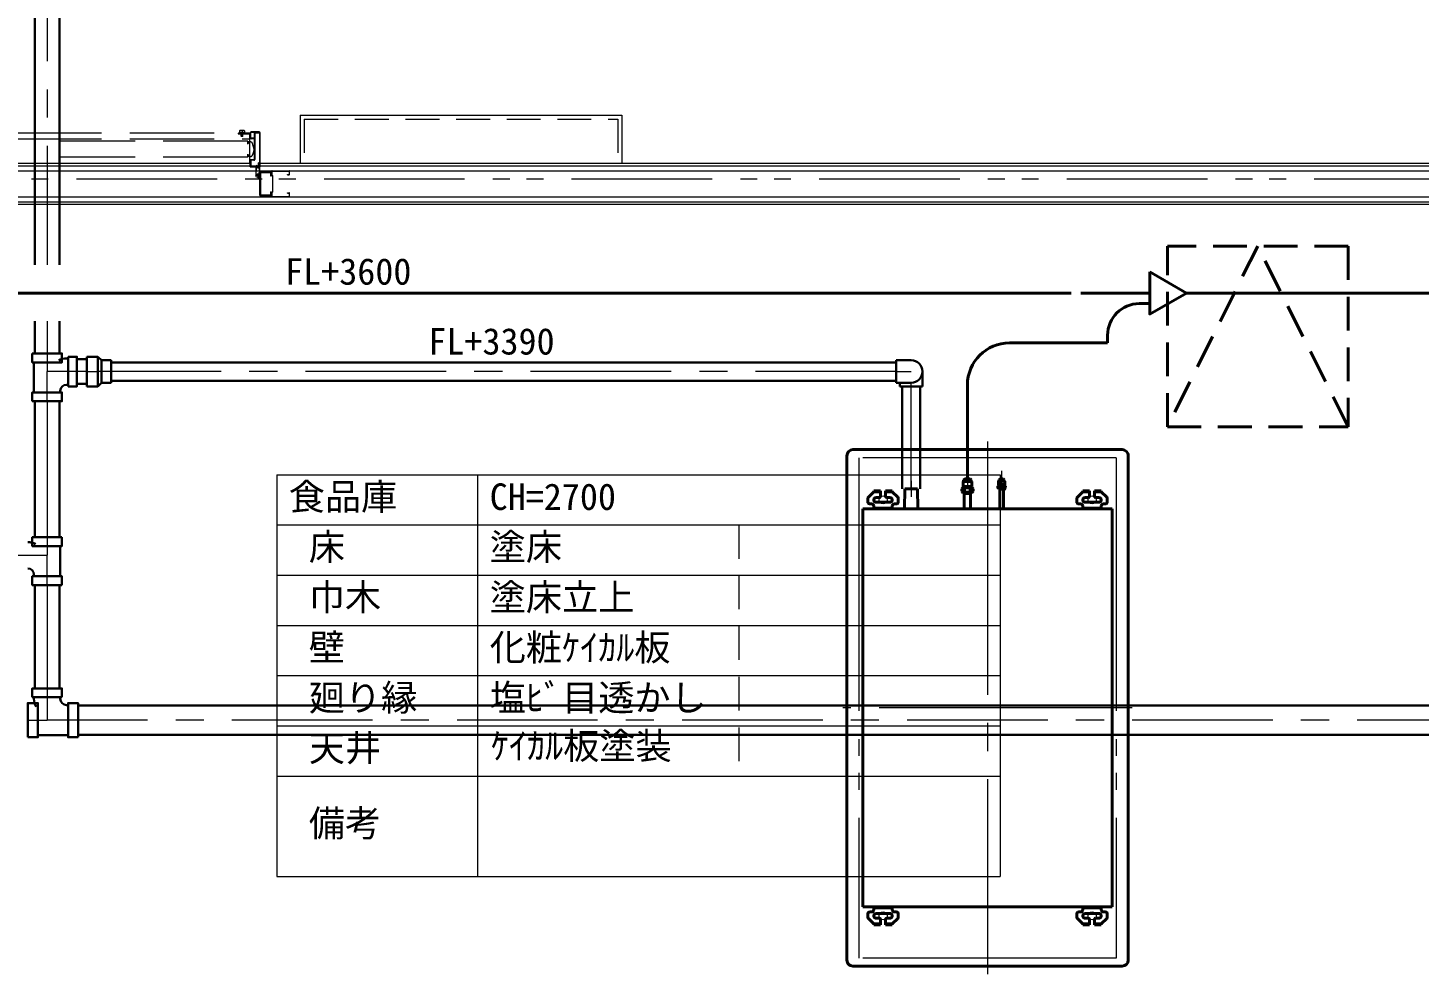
# Model space of a CAD drawing. Units: millimetres at full size. Extents: x -22551 to 92397, y -19340 to 14894.
# Drawn here: x -10286 to -6824, y -265 to 2090 of the extents above; entities that cross this region are included whole.
import ezdxf
from ezdxf.enums import TextEntityAlignment as Align

# ---------------------------------------------------------------- set-up
doc = ezdxf.new("R2010")
doc.units = ezdxf.units.MM
doc.header["$LTSCALE"] = 70
for name, pattern in [('CHAIN1', [8, 5, -1, 1, -1]), ('CHAIN2', [12, 9, -1, 1, -1]), ('DASHED1', [1.8, 1.2, -0.6]), ('DASHED2', [3, 2, -1]), ('DASHED3', [4, 3, -1]), ('DOUBLE_CHAIN1', [8.8, 5, -1, 0.6, -0.6, 0.6, -1]), ('DOUBLE_CHAIN2', [12.8, 9, -1, 0.6, -0.6, 0.6, -1])]:
    doc.linetypes.add(name, pattern=pattern)
for name, color, linetype, lineweight in [('1-4_配管－汚水８：耐火ＤＶ', 2, 'Continuous', 30), ('1-5_配管－ドレン５：耐火二層管', 2, 'Continuous', 30), ('1-6_配管－冷媒：冷媒配管用銅管', 5, 'Continuous', 40), ('2-0_通芯', 7, 'Continuous', 15), ('7-A_配管－冷媒：冷媒配管用銅管', 5, 'Continuous', 40), ('7-C_配管－ドレン５：耐火二層管', 2, 'Continuous', 30), ('9-0_無題1', 5, 'Continuous', 40), ('9-1_無題2', 5, 'DASHED1', 40)]:
    doc.layers.add(name, color=color, linetype=linetype, lineweight=lineweight)
doc.styles.add('ＭＳ ゴシック', font='')
doc.styles.get('ＭＳ ゴシック').set_extended_font_data('MS Gothic')

# ---------------------------------------------------------------- blocks, each defined once
blk = doc.blocks.new('グループ部品-36')
at = {"layer": '9-0_無題1', "color": 7, "linetype": 'CHAIN2', "lineweight": 15}
for p, q in [((-7898.39, 1060.3), (-7898.39, -264.7)), ((-7538.39, 397.8), (-8258.39, 397.8))]:
    blk.add_line(p, q, dxfattribs=at)
at = {"layer": '9-0_無題1'}
for p, q in [((-8248.39, 1025.3), (-8248.39, -229.7)), ((-7548.39, 1025.3), (-7548.39, -229.7)), ((-8181.39, 935.3), (-8194.93, 921.76)), ((-8181.39, 937.6), (-8181.39, 935.3)), ((-8164.39, 937.6), (-8181.39, 937.6)), ((-8164.39, 935.3), (-8181.39, 935.3)), ((-8164.39, 937.6), (-8164.39, 924.3)), ((-8135.39, 937.6), (-8152.39, 937.6)), ((-8152.39, 937.6), (-8152.39, 924.3)), ((-8135.39, 935.3), (-8152.39, 935.3)), ((-8135.39, 937.6), (-8135.39, 935.3)), ((-8135.39, 935.3), (-8121.85, 921.76)), ((-7959.74, 945.3), (-7962.24, 942.8)), ((-7962.24, 942.8), (-7962.24, 936.8)), ((-7962.24, 936.8), (-7959.74, 934.3)), ((-7937.04, 945.3), (-7959.74, 945.3)), ((-7937.89, 960.8), (-7958.89, 960.8)), ((-7958.89, 960.8), (-7958.89, 948.3)), ((-7937.89, 948.3), (-7958.89, 948.3)), ((-7955.14, 967.8), (-7957.89, 965.05)), ((-7938.89, 965.05), (-7957.89, 965.05)), ((-7957.89, 965.05), (-7957.89, 960.8)), ((-7957.89, 948.3), (-7957.89, 945.3)), ((-7955.32, 942.8), (-7955.32, 936.8)), ((-7941.64, 967.8), (-7955.14, 967.8)), ((-7941.64, 967.8), (-7938.89, 965.05)), ((-7941.46, 942.8), (-7941.46, 936.8)), ((-7938.89, 965.05), (-7938.89, 960.8)), ((-7938.89, 948.3), (-7938.89, 945.3)), ((-7937.89, 960.8), (-7937.89, 948.3)), ((-7937.04, 945.3), (-7934.54, 942.8)), ((-7934.54, 936.8), (-7937.04, 934.3)), ((-7934.54, 942.8), (-7934.54, 936.8)), ((-7871.19, 951.8), (-7873.19, 949.8)), ((-7871.34, 943.8), (-7871.34, 941.8)), ((-7855.59, 951.8), (-7871.19, 951.8)), ((-7855.59, 943.8), (-7871.19, 943.8)), ((-7871.14, 962.3), (-7871.14, 953.8)), ((-7855.64, 962.3), (-7871.14, 962.3)), ((-7855.64, 953.8), (-7871.14, 953.8)), ((-7867.39, 967.8), (-7870.14, 965.05)), ((-7870.14, 965.05), (-7870.14, 962.3)), ((-7856.64, 965.05), (-7870.14, 965.05)), ((-7870.14, 953.8), (-7870.14, 951.8)), ((-7868.3, 949.8), (-7868.3, 945.8)), ((-7868.21, 892.8), (-7868.21, 941.8)), ((-7859.39, 967.8), (-7867.39, 967.8)), ((-7859.39, 967.8), (-7856.64, 965.05)), ((-7858.56, 892.8), (-7858.56, 941.8)), ((-7858.48, 949.8), (-7858.48, 945.8)), ((-7856.64, 965.05), (-7856.64, 962.3)), ((-7856.64, 953.8), (-7856.64, 951.8)), ((-7855.64, 962.3), (-7855.64, 953.8)), ((-7855.59, 951.8), (-7853.59, 949.8)), ((-7853.59, 945.8), (-7855.59, 943.8)), ((-7853.59, 949.8), (-7853.59, 945.8)), ((-7661.39, 935.3), (-7674.92, 921.76)), ((-7661.39, 937.6), (-7644.39, 937.6)), ((-7661.39, 937.6), (-7661.39, 935.3)), ((-7661.39, 935.3), (-7644.39, 935.3)), ((-7644.39, 937.6), (-7644.39, 924.3)), ((-7632.39, 937.6), (-7632.39, 924.3)), ((-7632.39, 937.6), (-7615.39, 937.6)), ((-7632.39, 935.3), (-7615.39, 935.3)), ((-7615.39, 937.6), (-7615.39, 935.3)), ((-7615.39, 935.3), (-7601.85, 921.76)), ((-8196.39, 918.23), (-8196.39, 910.3)), ((-8186.39, 905.3), (-8191.39, 905.3)), ((-8181.39, 900.3), (-8181.39, 892.8)), ((-8167.39, 921.3), (-8175.39, 921.3)), ((-8141.39, 909.3), (-8175.39, 909.3)), ((-8141.39, 921.3), (-8149.39, 921.3)), ((-8135.39, 900.3), (-8135.39, 892.8)), ((-8125.39, 905.3), (-8130.39, 905.3)), ((-8120.39, 918.23), (-8120.39, 910.3)), ((-7937.04, 934.3), (-7959.74, 934.3)), ((-7959.49, 934.3), (-7959.49, 931.3)), ((-7937.29, 931.3), (-7959.49, 931.3)), ((-7956.39, 892.8), (-7956.39, 931.3)), ((-7940.39, 892.8), (-7940.39, 931.3)), ((-7937.29, 934.3), (-7937.29, 931.3)), ((-7676.39, 918.23), (-7676.39, 910.3)), ((-7671.39, 905.3), (-7666.39, 905.3)), ((-7661.39, 900.3), (-7661.39, 892.8)), ((-7655.39, 921.3), (-7647.39, 921.3)), ((-7655.39, 909.3), (-7621.39, 909.3)), ((-7629.39, 921.3), (-7621.39, 921.3)), ((-7615.39, 900.3), (-7615.39, 892.8)), ((-7610.39, 905.3), (-7605.39, 905.3)), ((-7600.39, 918.23), (-7600.39, 910.3)), ((-8208.39, 892.8), (-8208.39, -97.2)), ((-8208.39, 892.8), (-7588.39, 892.8)), ((-8135.39, 895.1), (-8181.39, 895.1)), ((-7661.39, 895.1), (-7615.39, 895.1)), ((-7588.39, 892.8), (-7588.39, -97.2)), ((-8208.39, -97.2), (-7588.39, -97.2)), ((-8181.39, -104.7), (-8181.39, -97.2)), ((-8135.39, -99.5), (-8181.39, -99.5)), ((-8135.39, -104.7), (-8135.39, -97.2)), ((-7661.39, -104.7), (-7661.39, -97.2)), ((-7661.39, -99.5), (-7615.39, -99.5)), ((-7615.39, -104.7), (-7615.39, -97.2)), ((-8196.39, -122.63), (-8196.39, -114.7)), ((-8181.39, -139.7), (-8194.93, -126.16)), ((-8186.39, -109.7), (-8191.39, -109.7)), ((-8141.39, -113.7), (-8175.39, -113.7)), ((-8167.39, -125.7), (-8175.39, -125.7)), ((-8164.39, -142), (-8164.39, -128.7)), ((-8152.39, -142), (-8152.39, -128.7)), ((-8141.39, -125.7), (-8149.39, -125.7)), ((-8135.39, -139.7), (-8121.85, -126.16)), ((-8125.39, -109.7), (-8130.39, -109.7)), ((-8120.39, -122.63), (-8120.39, -114.7)), ((-7676.39, -122.63), (-7676.39, -114.7)), ((-7661.39, -139.7), (-7674.92, -126.16)), ((-7671.39, -109.7), (-7666.39, -109.7)), ((-7655.39, -113.7), (-7621.39, -113.7)), ((-7655.39, -125.7), (-7647.39, -125.7)), ((-7644.39, -142), (-7644.39, -128.7)), ((-7632.39, -142), (-7632.39, -128.7)), ((-7629.39, -125.7), (-7621.39, -125.7)), ((-7615.39, -139.7), (-7601.85, -126.16)), ((-7610.39, -109.7), (-7605.39, -109.7)), ((-7600.39, -122.63), (-7600.39, -114.7)), ((-8181.39, -142), (-8181.39, -139.7)), ((-8164.39, -139.7), (-8181.39, -139.7)), ((-8164.39, -142), (-8181.39, -142)), ((-8135.39, -139.7), (-8152.39, -139.7)), ((-8135.39, -142), (-8152.39, -142)), ((-8135.39, -142), (-8135.39, -139.7)), ((-7661.39, -139.7), (-7644.39, -139.7)), ((-7661.39, -142), (-7661.39, -139.7)), ((-7661.39, -142), (-7644.39, -142)), ((-7632.39, -139.7), (-7615.39, -139.7)), ((-7632.39, -142), (-7615.39, -142)), ((-7615.39, -142), (-7615.39, -139.7)), ((-7563.39, -244.7), (-8233.39, -244.7))]:
    blk.add_line(p, q, dxfattribs=at)
at = {"layer": '9-0_無題1', "color": 7, "linetype": 'DOUBLE_CHAIN2', "lineweight": 15}
for p, q in [((-7578.39, 1020.3), (-8218.39, 1020.3)), ((-8218.39, 1020.3), (-8218.39, -224.7)), ((-7578.39, 1020.3), (-7578.39, -224.7)), ((-7578.39, -224.7), (-8218.39, -224.7))]:
    blk.add_line(p, q, dxfattribs=at)
at = {"layer": '9-0_無題1', "color": 4, "linetype": 'CHAIN1', "lineweight": 9}
for p, q in [((-7948.39, 987.8), (-7948.39, 947.8)), ((-7863.39, 987.8), (-7863.39, 947.8)), ((-8088.39, 962.8), (-8088.39, 922.8))]:
    blk.add_line(p, q, dxfattribs=at)
at = {"layer": '9-0_無題1', "linetype": 'DASHED2'}
blk.add_line((-8072.39, 942.8), (-8071.89, 892.8), dxfattribs=at)
at = {"layer": '9-0_無題1', "color": 3, "lineweight": 20}
for p, q in [((-8196.39, 918.23), (-8196.39, 910.3)), ((-8191.39, 905.3), (-8186.39, 905.3)), ((-8175.39, 921.3), (-8167.39, 921.3)), ((-8141.39, 909.3), (-8175.39, 909.3)), ((-8149.39, 921.3), (-8141.39, 921.3)), ((-8130.39, 905.3), (-8125.39, 905.3)), ((-8120.39, 910.3), (-8120.39, 918.23)), ((-7676.39, 918.23), (-7676.39, 910.3)), ((-7671.39, 905.3), (-7666.39, 905.3)), ((-7655.39, 921.3), (-7647.39, 921.3)), ((-7621.39, 909.3), (-7655.39, 909.3)), ((-7629.39, 921.3), (-7621.39, 921.3)), ((-7610.39, 905.3), (-7605.39, 905.3)), ((-7600.39, 910.3), (-7600.39, 918.23)), ((-8196.39, -114.7), (-8196.39, -122.63)), ((-8186.39, -109.7), (-8191.39, -109.7)), ((-8175.39, -113.7), (-8141.39, -113.7)), ((-8167.39, -125.7), (-8174.63, -125.7)), ((-8141.39, -125.7), (-8149.39, -125.7)), ((-8125.39, -109.7), (-8130.39, -109.7)), ((-8120.39, -122.63), (-8120.39, -114.7)), ((-7676.39, -114.7), (-7676.39, -122.63)), ((-7666.39, -109.7), (-7671.39, -109.7)), ((-7655.39, -113.7), (-7621.39, -113.7)), ((-7647.39, -125.7), (-7655.39, -125.7)), ((-7621.39, -125.7), (-7629.39, -125.7)), ((-7605.39, -109.7), (-7610.39, -109.7)), ((-7600.39, -122.63), (-7600.39, -114.7))]:
    blk.add_line(p, q, dxfattribs=at)
at = {"layer": '9-0_無題1'}
for points in [[(-7563.39, 1040.3), (-8113.39, 1040.3), (-8233.39, 1040.3)], [(-7873.19, 949.8), (-7873.19, 945.8), (-7871.19, 943.8)], [(-7855.44, 943.8), (-7855.44, 941.8), (-7871.34, 941.8)]]:
    blk.add_lwpolyline(points, dxfattribs=at)
at = {"layer": '9-0_無題1', "color": 3, "lineweight": 20}
for points in [[(-8164.39, 924.3), (-8164.39, 937.6), (-8181.39, 937.6), (-8181.39, 935.3), (-8194.93, 921.76)], [(-8121.85, 921.76), (-8135.39, 935.3), (-8135.39, 937.6), (-8152.39, 937.6), (-8152.39, 924.3)], [(-7644.39, 924.3), (-7644.39, 937.6), (-7661.39, 937.6), (-7661.39, 935.3), (-7674.92, 921.76)], [(-7601.85, 921.76), (-7615.39, 935.3), (-7615.39, 937.6), (-7632.39, 937.6), (-7632.39, 924.3)], [(-8181.39, 900.3), (-8181.39, 892.8), (-8208.39, 892.8), (-8208.39, -97.2), (-8181.39, -97.2), (-8181.39, -104.7)], [(-7661.39, 900.3), (-7661.39, 892.8), (-8135.39, 892.8), (-8135.39, 900.3)], [(-7615.39, -104.7), (-7615.39, -97.2), (-7588.39, -97.2), (-7588.39, 892.8), (-7615.39, 892.8), (-7615.39, 900.3)], [(-8135.39, -104.7), (-8135.39, -97.2), (-7661.39, -97.2), (-7661.39, -104.7)], [(-8194.93, -126.16), (-8181.39, -139.7), (-8181.39, -142), (-8164.39, -142), (-8164.39, -128.7)], [(-8152.39, -128.7), (-8152.39, -142), (-8135.39, -142), (-8135.39, -139.7), (-8121.85, -126.16)], [(-7674.92, -126.16), (-7661.39, -139.7), (-7661.39, -142), (-7644.39, -142), (-7644.39, -128.7)], [(-7632.39, -128.7), (-7632.39, -142), (-7615.39, -142), (-7615.39, -139.7), (-7601.85, -126.16)]]:
    blk.add_lwpolyline(points, dxfattribs=at)
at = {"layer": '9-0_無題1', "linetype": 'DASHED2'}
blk.add_lwpolyline([(-8072.39, 942.8), (-8104.39, 942.8), (-8104.89, 892.8)], dxfattribs=at)
at = {"layer": '9-0_無題1', "color": 7, "lineweight": 15}
for centre in [(-8158.39, 915.3), (-7638.39, 915.3), (-8158.39, -119.7), (-7638.39, -119.7)]:
    blk.add_circle(centre, 10, dxfattribs=at)
at = {"layer": '9-0_無題1'}
for centre, radius, start, end in [((-8233.39, 1025.3), 15, 90, 180), ((-7563.39, 1025.3), 15, 359.99998, 90), ((-7957.82, 942.8), 2.5, 359.99998, 90), ((-7957.82, 936.8), 2.5, 270, 359.99998), ((-7952.82, 942.8), 2.5, 90, 180), ((-7952.82, 936.8), 2.5, 180, 270), ((-7943.96, 942.8), 2.5, 359.99998, 90), ((-7943.96, 936.8), 2.5, 270, 359.99998), ((-7938.96, 942.8), 2.5, 90, 180), ((-7938.96, 936.8), 2.5, 180, 270), ((-7870.3, 949.8), 2, 359.99998, 90), ((-7870.3, 945.8), 2, 270, 359.99998), ((-7866.3, 949.8), 2, 90, 180), ((-7866.3, 945.8), 2, 180, 270), ((-7860.48, 949.8), 2, 359.99998, 90), ((-7860.48, 945.8), 2, 270, 359.99998), ((-7856.48, 949.8), 2, 90, 180), ((-7856.48, 945.8), 2, 180, 270), ((-8191.39, 918.23), 5, 135, 180), ((-8191.39, 910.3), 5, 180, 270), ((-8186.39, 900.3), 5, 359.99998, 90), ((-8175.39, 915.3), 6, 90, 180), ((-8175.39, 915.3), 6, 180, 270), ((-8167.39, 924.3), 3, 270, 359.99998), ((-8149.39, 924.3), 3, 180, 270), ((-8141.39, 915.3), 6, 359.99998, 90), ((-8141.39, 915.3), 6, 270, 359.99998), ((-8130.39, 900.3), 5, 90, 180), ((-8125.39, 910.3), 5, 270, 359.99998), ((-8125.39, 918.23), 5, 359.99998, 44.99998), ((-7671.39, 918.23), 5, 135, 180), ((-7671.39, 910.3), 5, 180, 270), ((-7666.39, 900.3), 5, 359.99998, 90), ((-7655.39, 915.3), 6, 90, 180), ((-7655.39, 915.3), 6, 180, 270), ((-7647.39, 924.3), 3, 270, 359.99998), ((-7629.39, 924.3), 3, 180, 270), ((-7621.39, 915.3), 6, 359.99998, 90), ((-7621.39, 915.3), 6, 270, 359.99998), ((-7610.39, 900.3), 5, 90, 180), ((-7605.39, 910.3), 5, 270, 359.99998), ((-7605.39, 918.23), 5, 359.99998, 44.99998), ((-8191.39, -114.7), 5, 90, 180), ((-8191.39, -122.63), 5, 180, 225), ((-8186.39, -104.7), 5, 270, 359.99998), ((-8175.39, -119.7), 6, 90, 180), ((-8175.39, -119.7), 6, 180, 270), ((-8167.39, -128.7), 3, 359.99998, 90), ((-8149.39, -128.7), 3, 90, 180), ((-8141.39, -119.7), 6, 359.99998, 90), ((-8141.39, -119.7), 6, 270, 359.99998), ((-8130.39, -104.7), 5, 180, 270), ((-8125.39, -114.7), 5, 359.99998, 90), ((-8125.39, -122.63), 5, 314.99998, 359.99998), ((-7671.39, -114.7), 5, 90, 180), ((-7671.39, -122.63), 5, 180, 225), ((-7666.39, -104.7), 5, 270, 359.99998), ((-7655.39, -119.7), 6, 90, 180), ((-7655.39, -119.7), 6, 180, 270), ((-7647.39, -128.7), 3, 359.99998, 90), ((-7629.39, -128.7), 3, 90, 180), ((-7621.39, -119.7), 6, 359.99998, 90), ((-7621.39, -119.7), 6, 270, 359.99998), ((-7610.39, -104.7), 5, 180, 270), ((-7605.39, -114.7), 5, 359.99998, 90), ((-7605.39, -122.63), 5, 314.99998, 359.99998), ((-8233.39, -229.7), 15, 180, 270), ((-7563.39, -229.7), 15, 270, 359.99998)]:
    blk.add_arc(centre, radius, start, end, dxfattribs=at)
at = {"layer": '9-0_無題1', "color": 3, "lineweight": 20}
for centre, radius, start, end in [((-8191.39, 910.3), 5, 179.99995, 270.00003), ((-8191.38, 918.23), 5, 135.02811, 179.99011), ((-8186.39, 900.3), 5, 359.99995, 90.00003), ((-8175.39, 915.3), 6, 90, 269.99998), ((-8167.39, 924.3), 3, 269.99995, 0.00003), ((-8149.39, 924.3), 3, 179.99995, 270.00003), ((-8141.39, 915.3), 6, 269.99998, 90), ((-8130.39, 900.3), 5, 89.99995, 180.00003), ((-8125.39, 910.3), 5, 269.99995, 0.00003), ((-8125.39, 918.23), 5, 359.99924, 45.01018), ((-7671.39, 918.23), 5, 134.98981, 180.00075), ((-7671.39, 910.3), 5, 179.99995, 270.00003), ((-7666.39, 900.3), 5, 359.99995, 90.00003), ((-7655.39, 915.3), 6, 90, 270), ((-7647.39, 924.3), 3, 269.99995, 0.00003), ((-7629.39, 924.3), 3, 179.99995, 270.00003), ((-7621.39, 915.3), 6, 270, 90), ((-7610.39, 900.3), 5, 89.99995, 180.00003), ((-7605.39, 910.3), 5, 269.99995, 0.00003), ((-7605.39, 918.23), 5, 0.00987, 44.97188), ((-8191.39, -114.7), 5, 89.99995, 180.00003), ((-8191.39, -122.63), 5, 180.00003, 224.99995), ((-8186.39, -104.7), 5, 269.99995, 0.00003), ((-8175.37, -119.72), 6.02, 90.21666, 277.05489), ((-8167.39, -128.7), 3, 359.99995, 90.00003), ((-8149.39, -128.7), 3, 89.99995, 180.00003), ((-8141.39, -119.7), 6, 269.99998, 90), ((-8130.39, -104.7), 5, 179.99995, 270.00003), ((-8125.39, -114.7), 5, 359.99995, 90.00003), ((-8125.39, -122.63), 5, 314.98981, 0.00075), ((-7671.39, -114.7), 5, 89.99995, 180.00003), ((-7671.39, -122.63), 5, 179.99924, 225.01018), ((-7666.39, -104.7), 5, 269.99995, 0.00003), ((-7655.39, -119.7), 6, 90, 270), ((-7647.39, -128.7), 3, 359.99995, 90.00003), ((-7629.39, -128.7), 3, 89.99995, 180.00003), ((-7621.39, -119.7), 6, 270, 90), ((-7610.39, -104.7), 5, 179.99995, 270.00003), ((-7605.39, -114.7), 5, 359.99995, 90.00003), ((-7605.39, -122.63), 5, 315.02811, 359.99011)]:
    blk.add_arc(centre, radius, start, end, dxfattribs=at)
blk = doc.blocks.new('グループ部品-37')
at = {"layer": '9-1_無題2'}
for p, q in [((-7451.01, 1096.85), (-7451.01, 1546.85)), ((-7001.01, 1546.85), (-7451.01, 1546.85)), ((-7001.01, 1546.85), (-7001.01, 1096.85)), ((-7451.01, 1096.85), (-7001.01, 1096.85))]:
    blk.add_line(p, q, dxfattribs=at)
blk = doc.blocks.new('グループ部品-38')
at = {"layer": '9-1_無題2'}
for p, q in [((-7226.01, 1546.85), (-7451.01, 1096.85)), ((-7001.01, 1096.85), (-7226.01, 1546.85))]:
    blk.add_line(p, q, dxfattribs=at)
blk.add_blockref('グループ部品-37', (0, 0), dxfattribs=at)
blk = doc.blocks.new('グループ部品-125')
at = {"layer": '2-0_通芯'}
for p, q in [((-9608.39, 1872.8), (-8808.39, 1872.8)), ((-9608.39, 1872.8), (-9608.39, 1752.8)), ((-8808.39, 1872.8), (-8808.39, 1752.8)), ((-9733.39, 1816.2), (-9733.39, 1828.4)), ((-9731.79, 1815.4), (-9731.79, 1829.2)), ((-9709.99, 1829.2), (-9731.79, 1829.2)), ((-9723.39, 1815.4), (-9731.79, 1815.4)), ((-9710.79, 1830.8), (-9730.99, 1830.8)), ((-9723.39, 1813.8), (-9730.99, 1813.8)), ((-9723.39, 1826.8), (-9723.39, 1761.8)), ((-9721.79, 1827.6), (-9721.79, 1762.6)), ((-9709.99, 1829.2), (-9709.99, 1743.8)), ((-9708.39, 1743.8), (-9708.39, 1828.4)), ((-10658.39, 1752.8), (-9733.39, 1752.8)), ((-10658.39, 1746.8), (-9733.39, 1746.8)), ((-10658.39, 1734.3), (-5350.89, 1734.3)), ((-9733.39, 1743.8), (-9733.39, 1759.4)), ((-9731.79, 1760.2), (-9731.79, 1743.8)), ((-9724.19, 1760.2), (-9731.79, 1760.2)), ((-9731.79, 1746.1), (-9713.29, 1746.1)), ((-9723.39, 1761.8), (-9730.99, 1761.8)), ((-9718.99, 1745.7), (-9718.99, 1721.8)), ((-9717.99, 1746.85), (-9717.99, 1733)), ((-9716.49, 1747.19), (-9716.49, 1739.44)), ((-9712.49, 1744.21), (-9712.49, 1739.44)), ((-9712.29, 1747.1), (-9712.29, 1753.8)), ((-9710.99, 1744.54), (-9710.99, 1733)), ((-9709.99, 1745.7), (-9709.99, 1721.8)), ((-9708.39, 1743.8), (-9709.99, 1743.8)), ((-9708.39, 1752.8), (-5350.89, 1752.8)), ((-9708.39, 1746.8), (-5350.89, 1746.8)), ((-9707.59, 1731.8), (-9682.39, 1731.8)), ((-9679.99, 1733.1), (-9679.99, 1721.8)), ((-9679.19, 1733.5), (-9635.79, 1733.5)), ((-9679.19, 1733.5), (-9679.19, 1724.63)), ((-9678.79, 1734.3), (-9636.19, 1734.3)), ((-9635.79, 1733.5), (-9635.79, 1725.1)), ((-9634.99, 1725.5), (-9634.99, 1733.1)), ((-9711.62, 1718.33), (-9717.96, 1724.67)), ((-9710.39, 1719.93), (-9716.35, 1725.89)), ((-9709.99, 1729.4), (-9709.99, 1674.2)), ((-9707.69, 1729.5), (-9682.29, 1729.5)), ((-9682.29, 1729.5), (-9682.29, 1721.8)), ((-9682.29, 1721.8), (-9679.99, 1721.8)), ((-9677.99, 1722.3), (-9679.64, 1723.95)), ((-9677.19, 1722.63), (-9679.19, 1724.63)), ((-9677.99, 1722.3), (-9677.99, 1681.3)), ((-9677.19, 1722.63), (-9677.19, 1680.97)), ((-9639.99, 1724.3), (-9636.19, 1724.3)), ((-10658.39, 1669.3), (-5350.89, 1669.3)), ((-9707.59, 1671.8), (-9682.39, 1671.8)), ((-9682.29, 1681.8), (-9682.29, 1674.1)), ((-9679.64, 1679.65), (-9677.99, 1681.3)), ((-9679.19, 1678.97), (-9677.19, 1680.97)), ((-9678.79, 1669.3), (-9636.19, 1669.3)), ((-9639.99, 1678.5), (-9635.79, 1678.5)), ((-9635.79, 1678.5), (-9635.79, 1670.1)), ((-9634.99, 1670.5), (-9634.99, 1678.1)), ((-10658.39, 1656.8), (-5171.89, 1656.8)), ((-10658.39, 1650.8), (-5171.89, 1650.8)), ((-9667.2, 978.03), (-9667.2, -21.97)), ((-9667.2, 978.03), (-7867.2, 978.03)), ((-9167.2, 978.03), (-9167.2, -21.97)), ((-7867.2, 978.03), (-7867.2, -21.97)), ((-9667.2, 853.03), (-7867.2, 853.03)), ((-9667.2, 728.03), (-7867.2, 728.03)), ((-9667.2, 603.03), (-7867.2, 603.03)), ((-9667.2, 478.03), (-7867.2, 478.03)), ((-9667.2, 353.03), (-7867.2, 353.03)), ((-9667.2, 228.03), (-7867.2, 228.03)), ((-9667.2, -21.97), (-7867.2, -21.97))]:
    blk.add_line(p, q, dxfattribs=at)
at = {"layer": '2-0_通芯', "linetype": 'DASHED1'}
for p, q in [((-9598.39, 1862.8), (-9598.39, 1752.8)), ((-8517.2, 853.03), (-8517.2, 228.03))]:
    blk.add_line(p, q, dxfattribs=at)
at = {"layer": '2-0_通芯', "linetype": 'DASHED3'}
for p, q in [((-11712.89, 1828.8), (-9733.39, 1828.8)), ((-11712.89, 1813.8), (-9733.39, 1813.8)), ((-9739.29, 1807.8), (-10208.39, 1807.8)), ((-9763.39, 1827.6), (-9763.39, 1826)), ((-9763.39, 1827.6), (-9735.79, 1827.6)), ((-9758.89, 1834.6), (-9759.89, 1833.6)), ((-9759.89, 1833.6), (-9759.89, 1830.1)), ((-9759.39, 1829.6), (-9759.89, 1830.1)), ((-9747.39, 1829.6), (-9759.39, 1829.6)), ((-9747.89, 1834.6), (-9758.89, 1834.6)), ((-9758.39, 1829.6), (-9758.39, 1828.8)), ((-9755.39, 1820), (-9755.39, 1828.8)), ((-9753.39, 1834.6), (-9753.39, 1819.6)), ((-9751.79, 1819.6), (-9751.39, 1820)), ((-9751.39, 1820), (-9751.39, 1828.8)), ((-9748.39, 1829.6), (-9748.39, 1828.8)), ((-9746.89, 1833.6), (-9747.89, 1834.6)), ((-9747.39, 1829.6), (-9746.89, 1830.1)), ((-9746.89, 1833.6), (-9746.89, 1830.1)), ((-9739.29, 1800.3), (-9739.29, 1807.8)), ((-9738.39, 1805.5), (-9738.39, 1801.8)), ((-9737.19, 1801.8), (-9738.39, 1801.8)), ((-9732.17, 1805.8), (-9738.09, 1805.8)), ((-9734.99, 1814.6), (-9733.39, 1814.6)), ((-9733.89, 1753.8), (-9733.89, 1828.8)), ((-9733.39, 1825.2), (-9733.39, 1814.6)), ((-9723.46, 1788.34), (-9727.36, 1802.16)), ((-9739.29, 1767.8), (-10208.39, 1767.8)), ((-9739.29, 1767.8), (-9739.29, 1775.3)), ((-9738.39, 1773.8), (-9738.39, 1770.1)), ((-9737.19, 1773.8), (-9738.39, 1773.8)), ((-9732.17, 1769.8), (-9738.09, 1769.8)), ((-9723.46, 1787.26), (-9727.36, 1773.44))]:
    blk.add_line(p, q, dxfattribs=at)
at = {"layer": '2-0_通芯', "linetype": 'DOUBLE_CHAIN1'}
blk.add_line((-12629.45, 1714.3), (-3366.11, 1714.3), dxfattribs=at)
at = {"layer": '2-0_通芯', "linetype": 'DASHED1'}
blk.add_lwpolyline([(-9598.39, 1862.8), (-8818.39, 1862.8), (-8818.39, 1752.8)], dxfattribs=at)
at = {"layer": '2-0_通芯', "linetype": 'DASHED3'}
for points in [[(-9763.39, 1826), (-9734.99, 1826), (-9734.99, 1814.6)], [(-9751.79, 1819.6), (-9754.99, 1819.6), (-9755.39, 1820)]]:
    blk.add_lwpolyline(points, dxfattribs=at)
at = {"layer": '2-0_通芯'}
for points in [[(-9710.99, 1829.2), (-9710.99, 1827.6), (-9721.79, 1827.6)], [(-9733.39, 1743.8), (-9731.79, 1743.8), (-9713.39, 1743.8)], [(-9709.99, 1747.2), (-9709.99, 1753.8), (-9712.29, 1753.8)], [(-9707.69, 1729.5), (-9707.69, 1674.1), (-9682.29, 1674.1)], [(-9639.99, 1724.3), (-9639.99, 1725.1), (-9635.79, 1725.1)], [(-9682.29, 1681.8), (-9679.99, 1681.8), (-9679.99, 1670.5)], [(-9679.19, 1678.97), (-9679.19, 1670.1), (-9635.79, 1670.1)], [(-9639.99, 1678.5), (-9639.99, 1679.3), (-9636.19, 1679.3)]]:
    blk.add_lwpolyline(points, dxfattribs=at)
blk.add_circle((-9714.49, 1721.8), 4.5, dxfattribs=at)
at = {"layer": '2-0_通芯', "linetype": 'DASHED3'}
for centre, radius, start, end in [((-9738.09, 1805.5), 0.3, 90, 180), ((-9735.79, 1825.2), 2.4, 0, 90), ((-9732.17, 1800.8), 5, 15.75454, 90), ((-9738.09, 1770.1), 0.3, 180, 270), ((-9732.17, 1774.8), 5, 270, 344.24546), ((-9725.39, 1787.8), 2, 344.24546, 15.75454)]:
    blk.add_arc(centre, radius, start, end, dxfattribs=at)
at = {"layer": '2-0_通芯'}
for centre, radius, start, end in [((-9730.99, 1828.4), 2.4, 90, 180), ((-9730.99, 1816.2), 2.4, 180, 270), ((-9720.99, 1826.8), 2.4, 90, 180), ((-9710.79, 1828.4), 2.4, 0, 90), ((-9730.99, 1759.4), 2.4, 90, 180), ((-9724.19, 1762.6), 2.4, 270, 0), ((-9718.99, 1743.8), 1, 180, 0), ((-9716.74, 1744.76), 2.44, 22.61986, 157.38014), ((-9717.19, 1743.8), 1, 205.84193, 0), ((-9715.39, 1743.8), 1, 205.84193, 0), ((-9712.24, 1744.76), 2.44, 22.61986, 157.38014), ((-9712.24, 1746.64), 2.44, 202.61986, 337.38014), ((-9713.59, 1743.8), 1, 205.84193, 0), ((-9713.39, 1747.2), 3.4, 270, 0), ((-9713.29, 1747.1), 1, 270, 0), ((-9711.79, 1743.8), 1, 205.84193, 0), ((-9709.99, 1743.8), 1, 205.84193, 0), ((-9707.59, 1729.4), 2.4, 90, 180), ((-9682.39, 1729.4), 2.4, 0, 90), ((-9678.79, 1733.1), 1.2, 90, 180), ((-9636.19, 1733.1), 1.2, 0, 90), ((-9710.56, 1725.26), 4.02, 81.82006, 165.0162), ((-9710.56, 1718.34), 4.02, 194.9838, 278.17994), ((-9678.79, 1724.8), 1.2, 180, 225), ((-9636.19, 1725.5), 1.2, 270, 0), ((-9707.59, 1674.2), 2.4, 180, 270), ((-9682.39, 1674.2), 2.4, 270, 0), ((-9678.79, 1678.8), 1.2, 135, 180), ((-9678.79, 1670.5), 1.2, 180, 270), ((-9636.19, 1678.1), 1.2, 0, 90), ((-9636.19, 1670.5), 1.2, 270, 0)]:
    blk.add_arc(centre, radius, start, end, dxfattribs=at)
at = {"layer": '2-0_通芯', "style": 'ＭＳ ゴシック'}
for s, p in [('食品庫', (-9637.2, 870.53)), ('CH=2700', (-9137.2, 870.53)), ('床', (-9587.2, 745.53)), ('塗床', (-9137.2, 745.53)), ('巾木', (-9587.2, 620.53)), ('塗床立上', (-9137.2, 620.53)), ('壁', (-9587.2, 495.53)), ('化粧ｹｲｶﾙ板', (-9137.2, 495.53)), ('廻り縁', (-9587.2, 370.53)), ('塩ﾋﾞ目透かし', (-9137.2, 370.53)), ('天井', (-9587.2, 245.53)), ('ｹｲｶﾙ板塗装', (-9134.28, 250.49)), ('備考', (-9587.2, 58.03))]:
    blk.add_text(s, height=65.98, dxfattribs=at).set_placement(p, align=Align.BOTTOM_LEFT)

msp = doc.modelspace()

# ---------------------------------------------------------------- linework, layer by layer
at = {"layer": '1-4_配管－汚水８：耐火ＤＶ'}
for p, q in [((-10275.39, 424.16), (-10201.39, 424.16)), ((-10271.17, 420.09), (-10271.17, 424.16)), ((-10205.78, 420.2), (-10205.78, 424.16)), ((-10190.34, 404.76), (-10186.39, 404.76)), ((-4388.5, 403.91), (-10161.39, 403.91)), ((-10186.39, 329.56), (-10261.39, 329.56)), ((-10161.39, 330.41), (-4388.5, 330.41))]:
    msp.add_line(p, q, dxfattribs=at)
at = {"layer": '1-4_配管－汚水８：耐火ＤＶ', "color": 7, "linetype": 'CHAIN1', "lineweight": 15}
for p, q in [((-10238.39, 446.16), (-10238.39, 367.16)), ((-10286.39, 367.16), (-10238.39, 367.16)), ((-10161.39, 367.16), (-10238.39, 367.16)), ((-4388.5, 367.16), (-10161.39, 367.16))]:
    msp.add_line(p, q, dxfattribs=at)
at = {"layer": '1-4_配管－汚水８：耐火ＤＶ'}
msp.add_lwpolyline([(-10275.39, 424.16), (-10275.39, 446.16), (-10201.39, 446.16), (-10201.39, 424.16)], dxfattribs=at)
for points in [[(-10286.39, 324.66), (-10286.39, 409.66), (-10261.39, 409.66), (-10261.39, 324.66)], [(-10161.39, 324.66), (-10161.39, 409.66), (-10186.39, 409.66), (-10186.39, 324.66)]]:
    msp.add_lwpolyline(points, close=True, dxfattribs=at)
for centre, radius, end in [((-10232.57, 420.09), 38.6, 210), ((-10190.34, 420.2), 15.44, 270)]:
    msp.add_arc(centre, radius, 180, end, dxfattribs=at)
at = {"layer": '1-5_配管－ドレン５：耐火二層管'}
for p, q in [((-10268.89, 2356.62), (-10268.89, 1499.92)), ((-10207.89, 1499.92), (-10207.89, 2356.62)), ((-10268.89, 1359.92), (-10268.89, 1279.56)), ((-10207.89, 1279.56), (-10207.89, 1359.92)), ((-10271.09, 1182.56), (-10271.09, 1257.56)), ((-10190.36, 1267.34), (-10186.39, 1267.34)), ((-10186.39, 1271.56), (-10186.39, 1197.56)), ((-10205.69, 1186.51), (-10205.69, 1182.56)), ((-10190.25, 1201.95), (-10186.39, 1201.95)), ((-10268.89, 1160.56), (-10268.89, 822.41)), ((-10207.89, 822.41), (-10207.89, 1160.56)), ((-10205.69, 725.41), (-10205.69, 800.41)), ((-10271.09, 729.36), (-10271.09, 725.41)), ((-10268.89, 703.41), (-10268.89, 446.16)), ((-10207.89, 446.16), (-10207.89, 703.41))]:
    msp.add_line(p, q, dxfattribs=at)
at = {"layer": '1-5_配管－ドレン５：耐火二層管', "color": 7, "linetype": 'CHAIN1', "lineweight": 15}
for p, q in [((-10238.39, 2356.62), (-10238.39, 1499.92)), ((-10238.39, 1359.92), (-10238.39, 1279.56)), ((-10238.39, 1279.56), (-10238.39, 1234.56)), ((-10238.39, 1160.56), (-10238.39, 1234.56)), ((-10164.39, 1234.56), (-10238.39, 1234.56)), ((-10238.39, 1160.56), (-10238.39, 822.41)), ((-10238.39, 822.41), (-10238.39, 777.41)), ((-10312.39, 777.41), (-10238.39, 777.41)), ((-10238.39, 703.41), (-10238.39, 777.41)), ((-10238.39, 703.41), (-10238.39, 446.16))]:
    msp.add_line(p, q, dxfattribs=at)
at = {"layer": '1-5_配管－ドレン５：耐火二層管'}
for points in [[(-10275.39, 1279.56), (-10201.39, 1279.56), (-10201.39, 1257.56), (-10275.39, 1257.56)], [(-10275.39, 1160.56), (-10201.39, 1160.56), (-10201.39, 1182.56), (-10275.39, 1182.56)], [(-10201.39, 822.41), (-10275.39, 822.41), (-10275.39, 800.41), (-10201.39, 800.41)], [(-10201.39, 703.41), (-10275.39, 703.41), (-10275.39, 725.41), (-10201.39, 725.41)]]:
    msp.add_lwpolyline(points, close=True, dxfattribs=at)
msp.add_lwpolyline([(-10186.39, 1271.56), (-10164.39, 1271.56), (-10164.39, 1197.56), (-10186.39, 1197.56)], dxfattribs=at)
for centre, radius, start, end in [((-10190.36, 1228.74), 38.6, 90, 120), ((-10190.25, 1186.51), 15.44, 90, 180), ((-10286.42, 771.6), 38.6, 60, 90), ((-10286.53, 729.36), 15.44, 0, 90)]:
    msp.add_arc(centre, radius, start, end, dxfattribs=at)
at = {"layer": '1-6_配管－冷媒：冷媒配管用銅管'}
for p, q in [((-7689.93, 1429.92), (-11225.35, 1429.92)), ((-7652.16, 1429.92), (-7665.93, 1429.92)), ((-7494.66, 1429.92), (-7652.16, 1429.92)), ((-4270.99, 1429.92), (-7351.23, 1429.92)), ((-7494.66, 1403.67), (-7520.91, 1403.67))]:
    msp.add_line(p, q, dxfattribs=at)
for points in [[(-7494.66, 1482.42), (-7494.66, 1377.42), (-7403.73, 1429.92)], [(-7494.66, 1482.42), (-7403.73, 1429.92), (-7351.23, 1429.92)]]:
    msp.add_lwpolyline(points, dxfattribs=at)
msp.add_arc((-7520.91, 1324.92), 78.75, 90, 180, dxfattribs=at)
at = {"layer": '7-A_配管－冷媒：冷媒配管用銅管'}
for p, q in [((-7599.66, 1306.01), (-7599.66, 1324.92)), ((-7843.39, 1306.01), (-7599.66, 1306.01)), ((-7948.39, 967.8), (-7948.39, 1201.01))]:
    msp.add_line(p, q, dxfattribs=at)
msp.add_arc((-7843.39, 1201.01), 105, 90, 180, dxfattribs=at)
at = {"layer": '7-C_配管－ドレン５：耐火二層管'}
for p, q in [((-10139.39, 1265.06), (-10164.39, 1265.06)), ((-10139.39, 1271.56), (-10112.39, 1271.56)), ((-10139.39, 1197.56), (-10139.39, 1271.56)), ((-10103.39, 1262.56), (-10112.39, 1271.56)), ((-10112.39, 1197.56), (-10112.39, 1271.56)), ((-10103.39, 1262.56), (-10079.39, 1262.56)), ((-10103.39, 1206.56), (-10103.39, 1262.56)), ((-10079.39, 1206.56), (-10079.39, 1262.56)), ((-8125.39, 1257.31), (-10079.39, 1257.31)), ((-8126.14, 1206.56), (-8126.14, 1262.56)), ((-8088.39, 1262.56), (-8126.14, 1262.56)), ((-10079.39, 1211.81), (-8125.39, 1211.81)), ((-8060.39, 1234.56), (-8060.39, 1197.57)), ((-10164.39, 1204.06), (-10139.39, 1204.06)), ((-10139.39, 1197.56), (-10112.39, 1197.56)), ((-10103.39, 1206.56), (-10112.39, 1197.56)), ((-10103.39, 1206.56), (-10079.39, 1206.56)), ((-8088.39, 1206.56), (-8126.14, 1206.56)), ((-8116.39, 1206.56), (-8116.39, 1197.57)), ((-8116.39, 1197.57), (-8060.39, 1197.57)), ((-8111.14, 1197.56), (-8111.14, 942.8)), ((-8065.64, 942.8), (-8065.64, 1197.56))]:
    msp.add_line(p, q, dxfattribs=at)
at = {"layer": '7-C_配管－ドレン５：耐火二層管', "color": 7, "linetype": 'CHAIN1', "lineweight": 15}
for p, q in [((-10139.39, 1234.56), (-10164.39, 1234.56)), ((-10139.39, 1234.56), (-10109.39, 1234.56)), ((-10079.39, 1234.56), (-10109.39, 1234.56)), ((-8125.39, 1234.56), (-10079.39, 1234.56)), ((-8125.39, 1234.56), (-8088.39, 1234.56)), ((-8088.39, 1197.56), (-8088.39, 1206.56)), ((-8088.39, 942.8), (-8088.39, 1197.56))]:
    msp.add_line(p, q, dxfattribs=at)
at = {"layer": '7-C_配管－ドレン５：耐火二層管'}
msp.add_arc((-8088.39, 1234.56), 28, 270, 90, dxfattribs=at)

# ---------------------------------------------------------------- block references
at = {"layer": '2-0_通芯'}
msp.add_blockref('グループ部品-125', (0, 0), dxfattribs=at)
at = {"layer": '9-0_無題1'}
msp.add_blockref('グループ部品-36', (0, 0), dxfattribs=at)
at = {"layer": '9-1_無題2'}
msp.add_blockref('グループ部品-38', (0, 0), dxfattribs=at)

# ---------------------------------------------------------------- texts
at = {"layer": '1-6_配管－冷媒：冷媒配管用銅管', "color": 1, "style": 'ＭＳ ゴシック'}
msp.add_text('FL+3600', height=65.98, dxfattribs=at).set_placement((-9646.14, 1430.92), align=Align.BOTTOM_LEFT)
at = {"layer": '7-C_配管－ドレン５：耐火二層管', "color": 1, "style": 'ＭＳ ゴシック'}
msp.add_text('FL+3390', height=65.98, dxfattribs=at).set_placement((-9289.89, 1257.06), align=Align.BOTTOM_LEFT)

doc.saveas('drawing.dxf')
